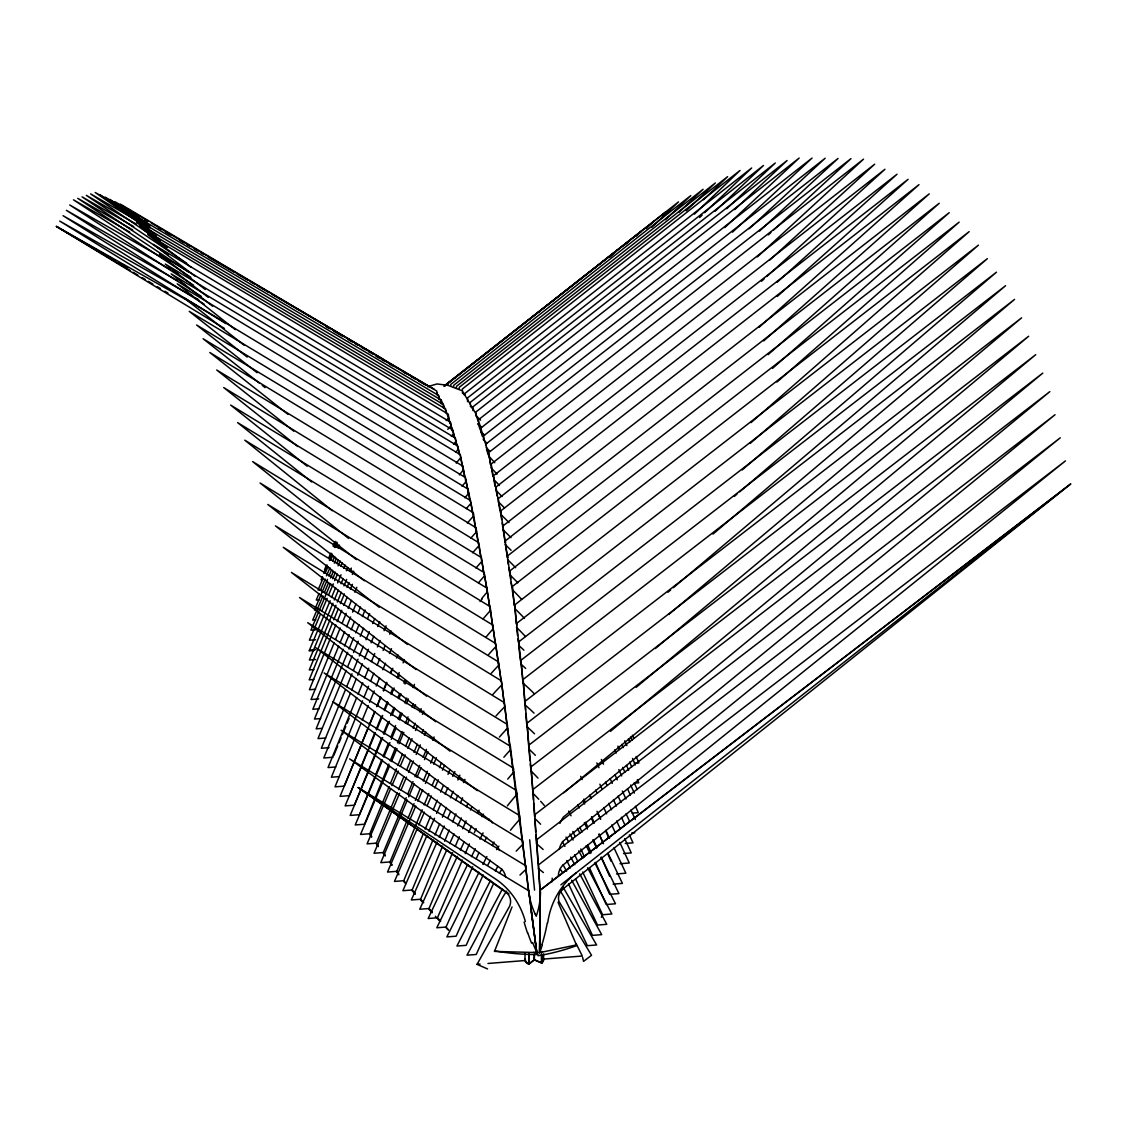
<?xml version="1.0" encoding="UTF-8"?>
<svg xmlns="http://www.w3.org/2000/svg" width="1127" height="1127" viewBox="0 0 1127 1127"><rect width="100%" height="100%" fill="white"/><g stroke="black" fill="none" stroke-linecap="round" stroke-linejoin="round"><path stroke-width="1.5" d="M540.03 907.7L539.594 952.639L494.485 951.413L512.024 906.967M558.02 902.248L576.432 944.933L539.594 952.639L540.227 892.161L533.015 791.295L523.125 681.3L514.743 606.749L500.952 512.602L488.724 454.42L478.299 419.906L812.06 158.062L732.465 232.162M478.214 421.822L475.932 413.834L462.338 390.844L447.912 385.321L447.982 383.405M450.744 386.279L450.828 384.363L690.795 195.591L665.437 219.751M453.589 387.237L453.66 385.321L703.065 189.28L678.905 212.313M456.421 388.209L456.505 386.293L715.335 182.968L686.202 210.791M459.252 389.167L459.337 387.251L727.619 176.657L703.487 199.718M462.338 390.844L462.422 388.928L740.016 170.459L694.443 214.116M464.873 395.309L464.958 393.393L751.653 167.993L704.671 212.707M467.494 401.677L467.649 397.845L763.458 165.5L715.082 211.284M470.283 404.213L470.353 402.297L775.277 163.021L726.76 208.678M472.903 410.58L473.058 406.748L787.083 160.541L734.621 209.65M475.848 415.75L476.003 411.918L799.17 158.048L724.746 227.598M483.483 439.671L483.638 435.839L838.065 158.442L759.513 231.091M486.146 445.714L486.23 443.799L850.984 158.639L773.46 230.133M492.795 476.143L491.231 464L874.693 164.176L769.403 260.393M498.317 502.318L498.486 498.486L908.08 179.334L777.292 296.415M500.952 512.602L501.036 510.686L918.998 184.659L759.063 327.323M503.22 527.605L503.304 525.689L929.268 193.858L763.669 340.932M505.488 542.608L505.572 540.678L939.228 203.269L768.107 354.653M507.77 557.597L507.84 555.681L949.202 212.693L772.544 368.36M516.659 625.231L516.744 623.316L987.365 258.661L742.186 469.959M518.702 645.602L518.857 641.77L996.465 272.185L739.692 491.795M522.632 679.736L520.97 660.239L1005.566 285.709L712.982 534.099M524.703 701.712L523.196 679.384L1014.554 299.402L673.326 587.702M528.619 745.44L527.126 723.111L1028.669 336.255L655.379 648.518M528.929 748.807L529.084 744.975L1035.727 354.681L636.149 687.329M534.818 816.54L534.931 814.567L1055.041 414.722L563.387 817.075A28.245 22.85 -13.3 0 0 559.936 823.414M537.988 863.676L536.706 839.7L1060.239 437.825L563.021 841.249A24.963 20.201 -13.3 0 0 559.33 848.899M539.918 890.513L538.509 864.874L1065.452 460.901L562.584 865.409M540.157 893.866L540.326 890.034L1070.65 484.004L562.218 889.597A16.257 13.144 -13.5 0 0 558.936 895.289A16.243 13.13 -13.7 0 0 558.922 901.361L591.534 955.287L583.561 961.373L582.617 957.358M547.637 922.999L548.131 920.238A81.045 77.721 51.9 0 1 575.925 873.016M489.146 820.09L489.456 819.287M494.035 841.982L492.358 845.518M534.212 959.542L534.001 959.598M367.698 750.314L349.328 795.648L340.058 796.38L374.77 712.081M369.008 747.074L374.911 732.508M376.221 729.268L381.461 716.307M384.082 709.841L387.364 701.741M390.646 693.64L392.605 688.78M397.197 677.454L399.169 672.594M403.1 662.873L404.41 659.633M381.447 738.396L354.385 805.171L345.116 805.904L375.305 733.198M383.419 733.508L388.04 722.111M390.675 715.589L393.971 707.446M397.93 697.669L399.254 694.415M403.875 683.018L405.199 679.75M374.558 777.419L359.443 814.708L350.173 815.427L382.673 737.565M375.869 774.179L381.785 759.598M383.095 756.358L388.35 743.383M390.984 736.903L395.577 725.563M398.211 719.068L400.832 712.588M404.776 702.868L406.748 698.007M388.914 764.05L364.5 824.231L355.23 824.95L382.462 760.316M390.224 760.795L395.507 747.779M397.479 742.904L402.1 731.522M405.396 723.379L408.044 716.871M411.989 707.122L413.313 703.868M335.86 624.879L309.39 689.738L315.574 689.245M337.184 621.639L341.805 610.285M343.791 605.41L347.102 597.31M350.412 589.196L352.399 584.335M334.24 642.615L311.01 699.529L318.73 698.909M335.564 639.361L340.213 627.978M342.199 623.104L346.186 613.342M348.187 608.467L351.497 600.339M354.822 592.196L356.808 587.322M362.556 700.853L331.38 777.221L339.1 776.616M363.88 697.599L368.529 686.23M370.515 681.356L373.84 673.228M377.151 665.099L379.799 658.605M383.124 650.476L385.11 645.602M389.759 634.219L391.083 630.979M360.922 723.435L335.001 786.857L344.27 786.125L368.078 727.732M362.246 720.181L368.233 705.544M369.557 702.304L374.206 690.921M376.207 686.033L379.531 677.905M382.856 669.776L385.504 663.268M389.491 653.519L391.492 648.631M369.402 724.492L374.699 711.517M376.686 706.657L380.644 696.923M383.293 690.428L386.603 682.328M390.562 672.594L391.886 669.353M396.521 657.999L397.845 654.745M332.437 623.09L309.192 679.849L313.841 679.482M333.761 619.85L338.41 608.495M340.41 603.621L344.397 593.901M347.046 587.406L349.046 582.546M352.357 574.432L353.695 571.192M338.678 646.137L312.827 709.292L319.011 708.798M340.002 642.897L344.651 631.557M346.637 626.711L350.61 616.99M352.61 612.13L355.921 604.03M343.157 649.251L314.475 719.068L320.66 718.575M344.482 646.01L349.159 634.642M351.159 629.768L354.484 621.653M357.822 613.525L360.485 607.03M350.427 693.091L323.773 757.992L333.043 757.259M351.751 689.851L356.414 678.482M357.752 675.242L362.415 663.888M364.415 659.013L368.416 649.279M371.079 642.799L373.741 636.304M377.742 626.57L379.743 621.695M356.724 697.5L328.027 767.572L335.761 766.966M358.062 694.246L362.725 682.835M364.725 677.947L368.726 668.17M371.403 661.648L374.742 653.505M377.404 646.983L380.081 640.474M384.082 630.697L386.082 625.809M371.656 836.431L369.797 833.741L389.125 786.632M390.463 783.378L396.465 768.769M397.789 765.515L402.452 754.146M405.79 746.032L409.129 737.903M413.13 728.155L415.13 723.28M419.793 711.912L421.132 708.672M347.651 652.336L316.138 728.845L322.322 728.352M348.99 649.082L353.681 637.685M355.695 632.796L359.048 624.654M362.401 616.525L365.078 610.003M345.341 689.963L321.336 748.258L329.07 747.652M346.679 686.723L352.004 673.763M353.343 670.523L358.006 659.196M359.344 655.956L363.345 646.236M366.007 639.756L369.346 631.655M372.685 623.555L374.671 618.695M377.432 705.601L380.771 697.486M383.448 691.006L386.786 682.892M390.787 673.171L392.788 668.311M391.971 864.62L390.041 861.93L406.706 821.442M408.03 818.202L414.032 803.636M415.37 800.395L420.033 789.055M423.358 780.969L427.358 771.248M430.697 763.148L433.36 756.668M398.775 874.003L396.789 871.326L422.16 809.749M424.161 804.889L428.823 793.549M432.162 785.449L434.839 778.968M439.516 767.628L441.516 762.768M335.973 605.284L309.291 669.931L313.926 669.565M337.311 602.057L341.312 592.351M343.989 585.885L346.651 579.433M349.99 571.347L351.328 568.107M346.158 670.438L317.997 738.608L325.731 738.002M347.496 667.184L352.188 655.829M353.54 652.575L358.231 641.221M360.231 636.346L363.584 628.232M367.613 618.498L369.628 613.623M333.719 755.639L337.734 745.933M339.072 742.707L341.072 737.847M342.411 734.621L345.764 726.535M347.102 723.295L349.102 718.448M378.334 845.828L376.348 843.151L397.183 792.887M398.521 789.647L403.903 776.672M406.593 770.192L410.622 760.457M413.975 752.357L417.342 744.243M422.047 732.888L423.386 729.648M437.065 842.094L411.313 899.98L420.582 899.247L442.601 846.095M444.601 841.263L449.264 829.993M452.603 821.935L455.942 813.891M460.605 802.621L462.605 797.789M332.944 603.227L309.376 660.028L315.56 659.534M334.296 599.987L338.339 590.252M341.03 583.758L343.045 578.898M346.412 570.783L347.764 567.529M376.643 729.972L382.687 715.434M384.701 710.588L388.054 702.501M391.407 694.429L394.084 687.963M398.113 678.271L399.451 675.031M417.427 828.204L394.464 881.441L403.734 880.708L423.188 833.994M425.189 829.162L430.556 816.272M433.247 809.834L437.262 800.17M440.615 792.112L443.305 785.674M447.997 774.39L450.011 769.558M426.781 835.966L402.888 890.71L412.158 889.978L432.993 839.84M435.008 834.98L439.713 823.668M442.404 817.188L446.433 807.481M450.462 797.789L453.153 791.309M457.858 779.997L459.872 775.137M384.025 734.325L389.435 721.35M392.14 714.856L394.844 708.362M398.916 698.627L400.944 693.767M405.002 684.033L406.354 680.793M385.223 855.21L383.293 852.533L406.227 797.691M407.58 794.465L412.975 781.56M414.99 776.728L419.723 765.43M423.09 757.372L426.457 749.3M330.126 600.761L309.136 650.913L313.771 650.533M331.493 597.521L335.578 587.773M337.607 582.898L341.016 574.784M343.735 568.29L345.087 565.036M383.814 757.076L389.942 742.538M391.308 739.312L396.07 728M399.479 719.914L402.198 713.447M406.283 703.755L408.326 698.909M413.088 687.597L414.454 684.357M318.997 593.577L316.264 600.043L319.35 599.789M320.364 590.337L325.154 579.039M326.52 575.798L329.943 567.726M332.676 561.26L334.719 556.428M338.142 548.356L339.509 545.13M314.475 610.087L327.492 579.363M328.873 576.122L331.606 569.656M334.353 563.19L336.409 558.33M322.998 595.845L312.686 620.132L315.771 619.892M324.365 592.605L328.492 582.884M330.549 578.024L333.296 571.544M336.734 563.444L338.114 560.204M330.634 583.518L310.897 630.19L315.532 629.81M332.676 578.7L335.395 572.262M338.114 565.824L340.157 560.992M320.322 614.454L309.39 640.206L315.56 639.713M321.688 611.228L327.154 598.352M328.52 595.126L333.296 583.856M334.663 580.63L337.396 574.192M340.819 566.148L342.185 562.922M389.393 766.374L360.527 834.459L369.797 833.741M391.463 761.514L396.958 748.539M399.028 743.679L403.832 732.339M407.284 724.224L409.34 719.364M414.158 708.01L415.525 704.769M407.298 800.114L380.771 862.662L390.041 861.93M408.678 796.874L414.172 783.927M416.92 777.447L421.033 767.726M424.47 759.64L427.908 751.54M432.712 740.214L434.092 736.973M446.771 849.983L419.737 909.25L429.007 908.517L452.603 852.688M455.294 846.307L459.351 836.741M462.718 828.768L466.085 820.794M323.139 578.038L318.053 589.985L321.153 589.731M325.196 573.178L327.957 566.684M330.704 560.204L332.761 555.343M336.212 547.243L337.579 544.003M390.59 788.83L367.078 843.869L376.348 843.151M391.971 785.589L398.197 771.023M400.268 766.163L405.114 754.822M407.889 748.356L412.031 738.636M415.497 730.535L417.568 725.689M422.414 714.349L423.794 711.109M399.62 793.239L374.023 853.252L383.293 852.533M401.001 790.013L406.509 777.109M408.58 772.277L413.398 760.979M416.145 754.527L420.272 744.848M424.414 735.156L425.781 731.93M415.75 806.03L387.519 872.059L396.789 871.326M417.821 801.198L422.639 789.928M425.386 783.49L429.514 773.826M433.656 764.176L436.403 757.724M321.068 579.841L322.449 576.601M323.843 573.375L327.323 565.303M329.408 560.457L332.183 554.005M334.973 547.539L337.058 542.693M418.821 824.978L424.386 812.088M427.161 805.636L431.345 795.958M434.825 787.886L438.304 779.828M442.474 770.15L444.559 765.303M457.365 856.365L428.175 918.519L437.431 917.787L462.422 860.084M465.212 853.632L469.41 843.94M428.894 831.134L434.515 818.258M436.614 813.426L440.84 803.762M445.052 794.112L447.856 787.674M452.786 776.404L454.885 771.572M324.548 569.642L326.562 565.05M329.253 558.907L331.268 554.301M334.634 546.623L336.649 542.017M467.635 864.522L436.797 927.775L446.053 927.042L472.706 866.748M476.214 858.802L479.017 852.463M483.159 874.904L456.125 936.185L446.855 936.917L479.031 872.312M439.206 837.262L444.207 826.006M447.785 817.977L450.645 811.539M455.66 800.283L457.801 795.465M463.521 782.589L464.958 779.377M328.746 557.851L330.901 553.033M333.775 546.623L335.212 543.411M449.687 843.574L454.068 833.966M457.731 825.964L461.38 817.948M466.493 806.735L467.944 803.537M332.986 546.102L335.184 541.369M460.365 849.997L464.113 842.024M468.607 832.473L471.593 826.091M477.58 813.342L479.088 810.158M471.495 856.619L475.355 848.716M479.975 839.221L483.06 832.909M601.339 917.308L602.607 914.73L582.715 872.03M482.948 864.423L486.878 856.548M490.555 880.412L456.914 946.046L466.169 945.328L491.189 888.752A153.92 124.505 -13.3 0 1 493.02 884.765M495.359 871.044L497.768 866.353M502.233 889.33L466.987 955.189L476.228 954.47L497.965 906.559A119.307 96.542 -13.3 0 1 506.601 891.175M487.554 968.952L477.045 964.332L509.629 906.193A17.314 14.003 -13.5 0 0 506.868 892.964L358.147 787.548L528.817 890.823L536.804 952.864L533.395 952.385M481.68 598.55L487.244 592.027L487.174 590.125L470.692 502.529M543.284 959.049A9.086 5.241 0 0 1 542.735 961.74L541.495 962.993L541.495 954.259M525.267 959.218L525.957 961.894L529 964.064L534.325 959.922L541.833 963.05L543.623 960.429L543.58 953.836M426.527 696.134L299.543 597.549L507.404 724.492L507.573 728.296L505.981 729.817M610.242 256.942L616.582 250.884M625.344 244.573L629.148 240.939L463.648 370.952M636.431 235.98L641.488 231.162L444.545 385.8M646.194 228.654L653.829 221.385M662.352 215.243L666.17 211.608L444.771 385.476M651.786 227.344L678.51 201.902L444.123 386.434M699.599 217.539L702.135 215.13M749.117 228.795L825.133 158.245L481.046 427.866L480.891 431.697L482.441 436.473M768.29 234.895L770.882 232.514M757.316 256.928L863.521 159.161L488.808 452.505L490.372 464.549M761.514 281.257L764.12 278.89M766.712 276.538L884.949 169.275L493.64 475.636L494.866 485.948M777.067 282.313L897.036 174.22L496.063 486.991L496.937 495.739M776.968 382.067L959.162 222.118L510.108 570.685L510.672 579.222M561.584 890.161L562.655 889.217M751.005 422.625L969.164 231.627L512.503 586.378L514.236 605.312M750.145 443.432L978.447 245.137L514.828 604.833L516.236 623.78M734.339 496.373L737.016 494.091M667.959 592.238L670.65 589.97M668.72 614.497L1021.611 317.828L525.168 701.248L525.464 710.123M610.44 731.353L1042.785 373.122L531.042 766.825L532.62 789.745M563.796 792.746L1049.829 391.632L533.085 789.379L533.409 799.945M560.894 884.85L1070.65 484.004L540.326 890.034L539.594 952.639L542.777 951.54M444.334 386.11L460.887 373.107M528.873 964.022L534.113 959.824L534.268 954.47M427.584 386.702L436.966 383.955L447.912 385.321M309.46 650.11L315.645 649.617M634.29 763.303L638.924 762.937L636.121 756.513M634.135 783.18L638.77 782.814L637.347 779.616M632.134 813.145L638.319 812.652L635.431 806.27M631.683 833.036L634.783 832.783M625.288 843.461L633.008 842.855L629.387 834.868M623.527 853.533L631.247 852.928L624.682 838.544M620.019 863.733L629.275 863L619.78 842.404M616.568 873.932L625.837 873.2L613.99 847.8M613.13 884.117L622.4 883.399L608.031 853.238M602.607 914.73L611.862 913.997L587.632 867.776M477.045 964.332L480.13 964.092M487.977 963.472L524.999 960.542A9.396 5.424 0 0 0 528.69 964.163L528.788 953.498M543.58 959.077L582.293 956.02L576.165 943.665M534.733 959.908L541.65 962.867L541.65 954.146M192.562 296.302L59.703 221.075L225.921 323.646M195.619 298.035L198.676 299.768M192.59 303.388L56.35 226.4L224.414 328.436M177.517 280.679L63.042 215.694L204.339 304.318M180.574 282.412L185.152 285.004M162.88 258.125L69.719 204.973L193.45 285.159M170.163 269.395L66.38 210.326L201.381 296.429M173.22 271.128L177.798 273.734M132.704 229.936L77.763 198.338L188.801 272.213M129.69 232.092L73.466 199.831L190.872 277.298M133.648 226.583L82.046 196.845L168.205 254.702M139.227 222.019L90.625 193.872L157.273 239.347M136.423 224.287L86.342 195.351L186.744 263.281M139.466 226.048L144.017 228.682M115.602 260.731L56.35 226.4L130.225 270.522M118.631 262.492L127.76 267.775M118.363 205.438L95.203 192.506L148.567 229.359M326.309 326.816L329.352 328.591M333.902 331.253L343.002 336.564M347.553 339.227L352.117 341.875M355.146 343.65L358.189 345.425M361.218 347.201L365.768 349.849M368.374 351.652L373.361 354.287M375.967 356.076L378.996 357.837M382.025 359.612L385.054 361.373M389.59 364.035L392.619 365.796M403.227 371.995L406.255 373.755M410.806 376.418L415.342 379.066M418.371 380.841L425.95 385.265M126.365 209.552L105.107 197.126L148.215 227.626M144.819 219.807L147.834 221.568M158.414 227.767L161.443 229.542M165.965 232.204L170.501 234.853M179.573 240.164L184.11 242.826M187.124 244.601L190.153 246.362M194.689 249.025L197.704 250.8M200.733 252.561L203.748 254.336M208.284 256.998L233.979 272.044M236.994 273.819L247.574 280.017M250.603 281.792L255.125 284.441M258.153 286.216L268.733 292.414M271.748 294.189L434.374 389.35M376.404 356.062L430.162 387.294M148.285 221.286L115.01 201.747L144.904 223.442M151.314 223.076L382.771 358.978M460.013 455.167C454.477 436.529 449.363 417.413 441.136 400.015L131.042 216.271L156.47 235.149M133.24 272.325L137.762 275.03M142.284 277.735L145.298 279.538M148.313 281.341L152.835 284.032M157.357 286.737L160.372 288.54M164.908 291.245L167.923 293.048M452.096 430.725L450.377 422.146L153.314 244.39L195.196 276.298M464.549 476.524L462.915 466.184L183.687 297.556L244.291 345.341M470.325 500.895L468.043 489.146L196.605 324.999L257.097 372.685M489.738 607.073L484.201 572.629L237.6 422.611L311.672 481.976M516.138 790.858L513.348 768.065L315.842 647.814L450.082 751.188M100.148 194.816L147.778 228.105M110.052 199.437L144.383 224.034M150.116 226.02L120.364 204.114L436.783 391.041L436.952 394.844L436.867 392.943L441.22 401.93M149.609 227.936L125.618 210.2L438.812 395.591L438.966 399.409L438.896 397.493M160.386 240.178L136.48 222.343L443.404 404.508L443.559 408.312M167.247 247.405L141.903 228.415L445.672 408.988L445.827 412.806L445.743 410.904M191.139 267.353L147.707 234.515L448.236 414.144L449.673 422.752M205.283 289.47L159.386 254.223L452.984 430.105L454.125 437.107M477.299 790.633L324.097 672.918L516.462 790.506L528.563 891.288M208.241 297.331L165.289 264.07L455.421 438.093L456.562 445.095M435.783 721.731L307.699 622.682L510.376 746.285L513.053 768.529M416.032 669.551L291.4 572.431L504.445 702.699L506.882 723.266M212.594 306.234L171.191 273.917L457.858 446.067L459.267 454.195M407.481 644.461L283.243 547.299L501.473 680.905L504.135 703.149M379.207 607.284L275.411 525.872L498.458 661.873L501.078 681.257M509.024 893.936L358.147 787.548L495.528 879.018A82.581 72.959 -75 0 1 525.379 921.604M235.304 329.619L177.235 283.821L460.351 454.702L462.352 466.719M247.193 357.062L189.237 311.348L465.493 477.609L470.044 501.163M259.548 383.25L203.071 338.72L470.607 500.627L472.833 513.532M262.309 385.42L265.056 387.603M364.317 580.743L267.761 504.445L495.612 643.461L498.627 665.677M287.991 414.384L209.777 352.483L473.368 512.757L475.636 528.197M293.809 431.19L216.722 370.008L476.073 527.718L478.341 543.172M356.357 559.598L260.098 483.018L492.781 625.048L495.26 643.911M297.767 446.531L223.681 387.547L478.778 542.693L480.75 556.47M307.192 466.24L230.641 405.072L481.497 557.654L483.455 571.445M348.595 538.424L252.645 461.591L490.132 606.622L492.936 628.852M332.268 510.672L244.784 440.178L487.089 588.224L487.244 592.027M446.053 927.042L448.574 930.099L446.053 927.817M437.431 917.787L440.671 921.252M439.586 920.872L435.332 916.237M403.734 880.708L405.833 883.033M412.158 889.978L415.314 893.457M420.582 899.247L423.738 902.727M429.007 908.517L432.176 911.997M403.734 881.483L405.833 883.793M412.158 890.753L415.314 894.232M420.582 900.022L422.681 902.333M429.007 909.292L432.176 912.771M376.348 843.926L378.334 846.602M396.789 872.101L398.775 874.777M383.293 853.308L385.223 855.985M390.041 862.704L391.971 865.381M369.797 834.501L371.656 837.192M562.894 886.85L596.62 944.975L587.378 945.694L566.627 902.206A121.279 98.176 -13.4 0 0 560.063 890.767M563.246 865.113L566.585 871.157M571.6 880.229L601.705 934.649L592.45 935.368L568.557 883.948M562.486 841.799L564.937 846.377M570.685 857.083L574.784 864.719M579.715 873.89L606.777 924.323L597.521 925.056L575.643 879.074M569.882 833.881L573.108 840.038M578.757 850.829L582.8 858.535M568.698 811.102L571.079 815.807M577.418 828.373L579.799 833.092M586.153 845.659L590.111 853.519M594.873 862.944L615.497 903.784L606.241 904.516L589.548 867.987M584.321 822.766L587.406 829.063M592.788 840.08L596.634 847.955M601.255 857.393L618.948 893.598L609.679 894.317L595.479 862.409M535.17 914.025L536.058 915.842M583.096 800.86L584.617 804.03M591.407 818.315L593.675 823.076M598.972 834.191L603.508 843.714M570.361 867.973L568.853 864.803A217.666 176.094 -13.3 0 0 566.754 860.577M580.687 776.348L582.166 779.532M589.576 795.408L591.055 798.578M596.972 811.285L600.677 819.216M605.847 830.331L609.552 838.277M574.615 854.632L577.559 860.958M595.662 790.112L597.127 793.281M603.706 807.538L606.622 813.877M611.736 824.978L615.398 832.895M572.854 831.458L575.024 836.234M580.828 848.927L584.462 856.872M601.353 759.415L603.537 764.205M610.087 778.588L612.271 783.378M618.089 796.155L621.005 802.551M626.077 813.694L629.711 821.653M599.874 784.209L602.057 789.013M608.622 803.382L611.538 809.778M616.652 820.963L620.301 828.951M615.103 775.038L617.272 779.842M622.358 791.027L625.964 798.973M630.993 810.045L635.304 819.54M618.808 769.558L621.695 775.939M627.485 788.717L630.373 795.098M596.831 762.923L599 767.726M605.509 782.11L606.96 785.308M613.468 799.691L616.37 806.087M621.428 817.272L625.048 825.274M614.793 749.821L616.23 753.019M622.738 767.445L624.893 772.249M630.669 785.068L634.29 793.084M617.892 746.144L619.329 749.356M626.499 765.43L628.655 770.248M634.388 783.11L637.262 789.548M577.841 804.805L579.25 807.974M585.603 822.245L587.716 827.007M593.365 839.7L596.887 847.631M601.128 857.154L609.594 876.186M579.841 827.303L581.983 832.078M587.66 844.856L591.21 852.829M621.738 744.44L623.161 747.638M629.542 762.035L631.669 766.825M624.752 740.805L626.866 745.623M632.501 758.443L635.318 764.867M632.402 735.227L633.811 738.453M589.97 795.127L591.365 798.31M597.648 812.666L600.452 819.061M606.044 831.825L608.834 838.206M583.899 799.128L585.293 802.311M591.548 816.638L594.323 823.006M599.198 834.149L602.663 842.094M608.228 854.829L611.017 861.197M630.542 737.016L631.951 740.242M628.415 738.819L629.81 742.031M478.144 423.738L480.341 430.105M486.498 449.081L488.216 454.885M460.436 456.604L468.128 491.048M498.641 503.839L500.557 512.982M487.174 590.125L501.543 682.807L536.804 952.864L531.282 911.757M511.151 582.363L511.869 587.068M501.628 519.519L500.881 514.518A331.197 267.958 -13.3 0 1 508.981 522.562M502.135 522.843L502.896 527.845M503.149 529.521L505.164 542.848M505.417 544.524L507.432 557.851M507.685 559.513L508.446 564.514M508.939 567.853L509.7 572.854M507.573 728.296L510.08 746.736M516.772 628.824L517.547 635.529M517.927 638.896L518.321 642.249M518.899 647.292L520.435 660.718M529.676 839.798L534.564 890.147M525.76 713.49L526.661 723.576M529.084 750.483L529.986 760.57M530.282 763.937L530.592 767.304M535.691 831.839L534.733 818.456A217.694 176.206 -13.4 0 1 540.608 824.217M535.945 835.177L536.537 843.531M533.649 803.312L534.607 816.765M528.817 890.823L528.986 894.641M516.532 792.408L516.617 794.31M513.348 768.065L513.433 769.98M484.201 572.629L484.272 574.531M468.043 489.146L468.212 492.964M465.578 479.51L465.648 481.412M462.915 466.184L463 468.085M450.377 422.146L450.462 424.048M441.136 400.015L441.305 403.832M524.971 959.19L524.999 960.613L524.999 953.569M552.188 878.187L552.202 881.708M542.735 954.766L542.735 961.74M541.833 954.315L541.833 963.05M534.48 954.555L534.325 959.922M529 953.583L529 964.064M498.655 502.078A348.13 281.806 -13.7 0 1 504.445 507.925M493.626 479.369A387.265 313.376 -13.5 0 1 499.444 485.441M496.232 490.583A363.824 294.499 -13.6 0 1 502.008 496.514M536.382 843.672A156.681 126.604 -13 0 1 543.129 849.504M477.947 423.893A328.464 265.465 -13.2 0 1 481.553 427.302M475.974 415.652A325.548 263.436 -13.6 0 1 480.553 420.103M538.086 954.555A224.217 175.023 26.9 0 1 494.485 950.864M576.432 945.722A220.709 153.061 -47.8 0 1 538.072 955.71M507.728 779.123A258.618 208.875 -13.5 0 1 513.799 772.037M475.988 568.022A327.436 264.845 -13.3 0 1 481.722 561.514M537.015 952.738A204.1 180.306 -75 0 1 532.677 942.609M535.17 914.011A73.678 72.311 12 0 1 528.901 892.725M540.467 892.147A71.057 67.014 -62.3 0 1 536.311 915.927M547.271 922.914A192.238 183.884 54.2 0 1 541.96 944.609M486.216 447.532A395.676 320.153 -13.5 0 1 489.893 451.321M480.088 601.494A345.256 278.806 -13.6 0 1 482.271 598.86M451.363 436.332A349.187 282.187 -13.5 0 1 453.392 434.05M560.274 869.142A156.554 126.675 -13.4 0 1 562.584 872.735M455.787 452.195A394.605 319.364 -13.3 0 1 457.844 449.772M456.252 463.112A414.172 335.353 -13.2 0 1 460.154 458.323M462.239 392.774A352.244 284.835 -13.6 0 1 464.507 395.042M483.384 439.727A381.63 308.601 -13.3 0 1 486.991 443.404M523.069 683.201A225.583 182.518 -13.3 0 1 534.367 693.823M447.743 429.401A328.816 265.775 -13.5 0 1 450.758 426.076M507.544 559.626A333.113 269.353 -13.1 0 1 515.645 567.67M509.714 574.7A339.65 274.537 -13 0 1 517.814 582.8M542.369 944.75A191.041 183.081 52.5 0 1 539.692 952.681M480.919 431.669A349.243 282.539 -13.5 0 1 484.554 435.219M483.159 618.85A305.008 246.658 -13.4 0 1 490.428 610.51M470.804 538.199A318.448 257.336 -13.5 0 1 476.594 531.733M514.814 608.552A320.984 259.788 -13.4 0 1 524.478 618.413M453.519 444.221A381.053 308.277 -13.4 0 1 455.533 441.883M466.367 508.657A383.138 310.432 -13 0 1 470.184 504.121M525.097 705.009A214.271 173.403 -13.4 0 1 534.043 713.152M470.198 406.129A332.662 269.043 -13.5 0 1 472.481 408.34M446.193 420.596A326.421 263.915 -13.5 0 1 448.518 418.018M464.873 497.782A364.458 294.302 -13.6 0 1 468.747 493.26M512.644 589.999A350.934 284.089 -13.6 0 1 521.562 599.31M472.72 552.723A322.223 261.055 -13 0 1 478.482 546.229M492.95 694.373A218.483 176.573 -13.5 0 1 501.867 684.864M470.494 809.989A244.672 198.098 -13.1 0 1 471.734 807.214M503.882 757.245A244.672 198.098 -13.1 0 1 510.348 749.976M486.174 636.91A301.98 244.207 -13.3 0 1 493.048 628.908M488.794 456.224A428.218 346.496 -13.5 0 1 494.781 462.718M488.54 654.646A259.28 210.031 -13 0 1 495.443 647.053M528.774 748.92A249.645 201.888 -13.1 0 1 535.367 755.315M491.048 467.846A401.677 324.914 -13.3 0 1 496.993 474.129M519.984 875.059A119.307 96.542 -13.3 0 1 525.858 869.537L525.731 865.747L349.638 758.894L501.585 869.058A20.892 16.891 -13.4 0 1 505.643 877.172M499.43 737.058A235.106 190.294 -13.2 0 1 507.347 728.394M496.077 715.87A208.129 168.078 -13.5 0 1 504.84 706.657M484.709 841.066A257.322 208.002 -13.5 0 1 486.709 837.305M507.375 805.861A257.322 208.002 -13.5 0 1 516.856 794.436M530.789 770.741A263.507 213.13 -13.1 0 1 537.973 778.109M532.902 793.225A261.337 211.411 -13.3 0 1 538.776 799.268M540.664 801.325A261.337 211.411 -13.3 0 1 544.341 805.509M566.05 837.065A261.337 211.411 -13.3 0 1 568.557 841.869M502.881 529.718A322.083 260.422 -13 0 1 511.024 537.621M467.395 523.041A332.254 269.029 -13.1 0 1 473.227 516.377M505.262 544.637A327.703 265.028 -13.1 0 1 511.094 550.314M478.397 582.87A333.648 270.114 -13.1 0 1 484.131 576.306M538.396 868.663A121.279 98.176 -13.4 0 1 543.411 872.58M462.084 486.244A387.308 313.038 -13.5 0 1 465.986 481.595M531.592 943.2A204.762 182.053 -73.7 0 1 527.718 932.733M516.434 627.26A311.277 251.744 -13.1 0 1 525.421 636.487M520.829 664.071A239.121 193.464 -13.3 0 1 525.675 668.438M558.4 875.637A19.553 15.82 -13.1 0 1 562.57 865.409M518.857 645.489A264.084 213.764 -13.4 0 1 523.9 650.194M527.084 726.845A219.159 177.39 -13.5 0 1 534.522 733.79M491.372 673.171A234.303 189.674 -13.1 0 1 498.472 665.578M459.337 474.89A399.113 322.674 -13.4 0 1 463.296 470.114M474.368 832.642A258.365 208.96 -13.3 0 1 476.157 828.627M482.074 816.709A258.365 208.96 -13.3 0 1 483.497 814.103M487.808 865.142A233.162 188.603 -13.3 0 1 490.358 860.31M496.627 849.645A233.162 188.603 -13.3 0 1 498.881 846.138M510.446 830.247A233.162 188.603 -13.3 0 1 519.716 819.399L519.547 815.582L332.606 701.586L490.978 820.977A30.894 24.991 -13.4 0 1 492.372 822.907M499.458 873.059A153.92 124.505 -13.3 0 1 501.895 869.255M516.166 851.181A153.92 124.505 -13.3 0 1 522.787 844.461L522.632 840.657L341.115 730.24L496.274 845.081A26.837 21.695 -13.5 0 1 499.388 850.491M527.45 932.86A204.156 181.982 -73.3 0 1 524.125 922.111"/></g></svg>
